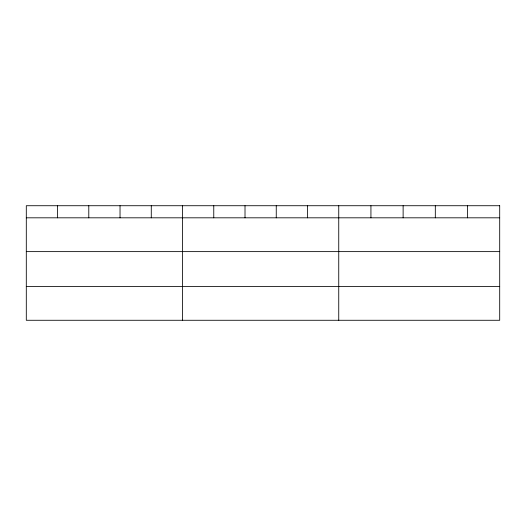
<?xml version="1.0" encoding="UTF-8"?>
<svg xmlns="http://www.w3.org/2000/svg" width="526" height="526" viewBox="0 0 526 526"><rect width="100%" height="100%" fill="white"/><g stroke="black" fill="none" stroke-linecap="round" stroke-linejoin="round"><path stroke-width="0.79" d="M26.3 217.817L499.7 217.817M26.3 251.625L499.7 251.625M26.3 286.466L499.7 286.466M467.509 205.725L467.509 217.817M435.318 205.725L435.318 217.817M403.126 205.725L403.126 217.817M370.935 205.725L370.935 217.817M338.744 205.725L338.744 320.275M307.5 205.725L307.5 217.817M276.255 205.725L276.255 217.817M245.011 205.725L245.011 217.817M213.766 205.725L213.766 217.817M182.522 205.725L182.522 320.275M151.278 205.725L151.278 217.817M120.033 205.725L120.033 217.817M88.789 205.725L88.789 217.817M57.544 205.725L57.544 217.817M499.7 205.725L26.3 205.725L26.3 320.275L499.7 320.275L499.7 205.725"/></g></svg>
